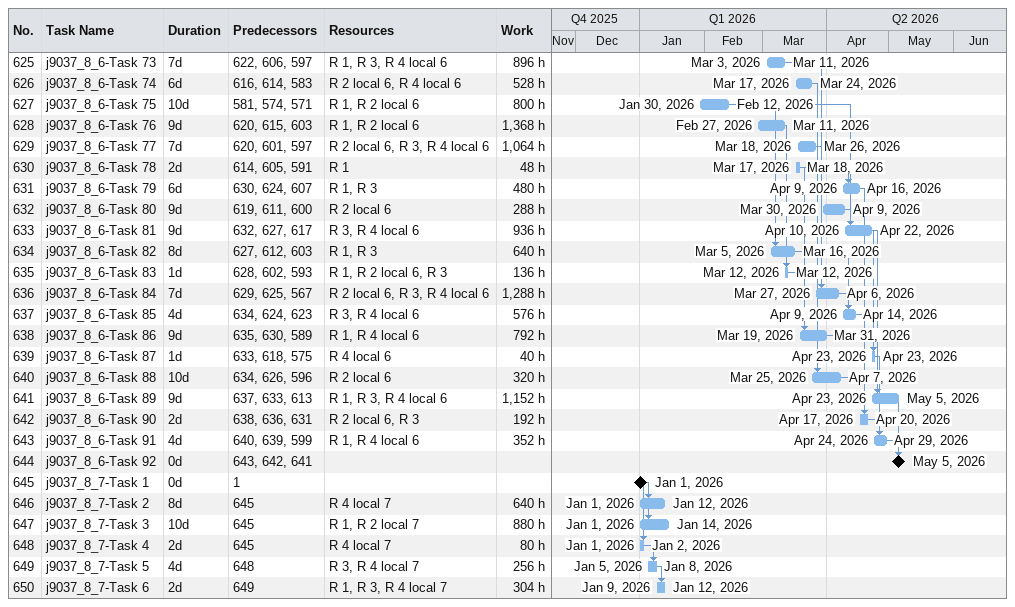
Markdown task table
| ID | Task | Duration | Start | Finish | Predecessors | Resources | Work (h) |
|---|---|---|---|---|---|---|---|
| 625 | j9037_8_6-Task 73 | 7d | 2026-03-03 | 2026-03-11 | 622, 606, 597 | R 1, R 3, R 4 local 6 | 896 |
| 626 | j9037_8_6-Task 74 | 6d | 2026-03-17 | 2026-03-24 | 616, 614, 583 | R 2 local 6, R 4 local 6 | 528 |
| 627 | j9037_8_6-Task 75 | 10d | 2026-01-30 | 2026-02-12 | 581, 574, 571 | R 1, R 2 local 6 | 800 |
| 628 | j9037_8_6-Task 76 | 9d | 2026-02-27 | 2026-03-11 | 620, 615, 603 | R 1, R 2 local 6 | 1368 |
| 629 | j9037_8_6-Task 77 | 7d | 2026-03-18 | 2026-03-26 | 620, 601, 597 | R 2 local 6, R 3, R 4 local 6 | 1064 |
| 630 | j9037_8_6-Task 78 | 2d | 2026-03-17 | 2026-03-18 | 614, 605, 591 | R 1 | 48 |
| 631 | j9037_8_6-Task 79 | 6d | 2026-04-09 | 2026-04-16 | 630, 624, 607 | R 1, R 3 | 480 |
| 632 | j9037_8_6-Task 80 | 9d | 2026-03-30 | 2026-04-09 | 619, 611, 600 | R 2 local 6 | 288 |
| 633 | j9037_8_6-Task 81 | 9d | 2026-04-10 | 2026-04-22 | 632, 627, 617 | R 3, R 4 local 6 | 936 |
| 634 | j9037_8_6-Task 82 | 8d | 2026-03-05 | 2026-03-16 | 627, 612, 603 | R 1, R 3 | 640 |
| 635 | j9037_8_6-Task 83 | 1d | 2026-03-12 | 2026-03-12 | 628, 602, 593 | R 1, R 2 local 6, R 3 | 136 |
| 636 | j9037_8_6-Task 84 | 7d | 2026-03-27 | 2026-04-06 | 629, 625, 567 | R 2 local 6, R 3, R 4 local 6 | 1288 |
| 637 | j9037_8_6-Task 85 | 4d | 2026-04-09 | 2026-04-14 | 634, 624, 623 | R 3, R 4 local 6 | 576 |
| 638 | j9037_8_6-Task 86 | 9d | 2026-03-19 | 2026-03-31 | 635, 630, 589 | R 1, R 4 local 6 | 792 |
| 639 | j9037_8_6-Task 87 | 1d | 2026-04-23 | 2026-04-23 | 633, 618, 575 | R 4 local 6 | 40 |
| 640 | j9037_8_6-Task 88 | 10d | 2026-03-25 | 2026-04-07 | 634, 626, 596 | R 2 local 6 | 320 |
| 641 | j9037_8_6-Task 89 | 9d | 2026-04-23 | 2026-05-05 | 637, 633, 613 | R 1, R 3, R 4 local 6 | 1152 |
| 642 | j9037_8_6-Task 90 | 2d | 2026-04-17 | 2026-04-20 | 638, 636, 631 | R 2 local 6, R 3 | 192 |
| 643 | j9037_8_6-Task 91 | 4d | 2026-04-24 | 2026-04-29 | 640, 639, 599 | R 1, R 4 local 6 | 352 |
| 644 | j9037_8_6-Task 92 | 0d | 2026-05-05 | 2026-05-05 | 643, 642, 641 |  |  |
| 645 | j9037_8_7-Task 1 | 0d | 2026-01-01 | 2026-01-01 | 1 |  |  |
| 646 | j9037_8_7-Task 2 | 8d | 2026-01-01 | 2026-01-12 | 645 | R 4 local 7 | 640 |
| 647 | j9037_8_7-Task 3 | 10d | 2026-01-01 | 2026-01-14 | 645 | R 1, R 2 local 7 | 880 |
| 648 | j9037_8_7-Task 4 | 2d | 2026-01-01 | 2026-01-02 | 645 | R 4 local 7 | 80 |
| 649 | j9037_8_7-Task 5 | 4d | 2026-01-05 | 2026-01-08 | 648 | R 3, R 4 local 7 | 256 |
| 650 | j9037_8_7-Task 6 | 2d | 2026-01-09 | 2026-01-12 | 649 | R 1, R 3, R 4 local 7 | 304 |
